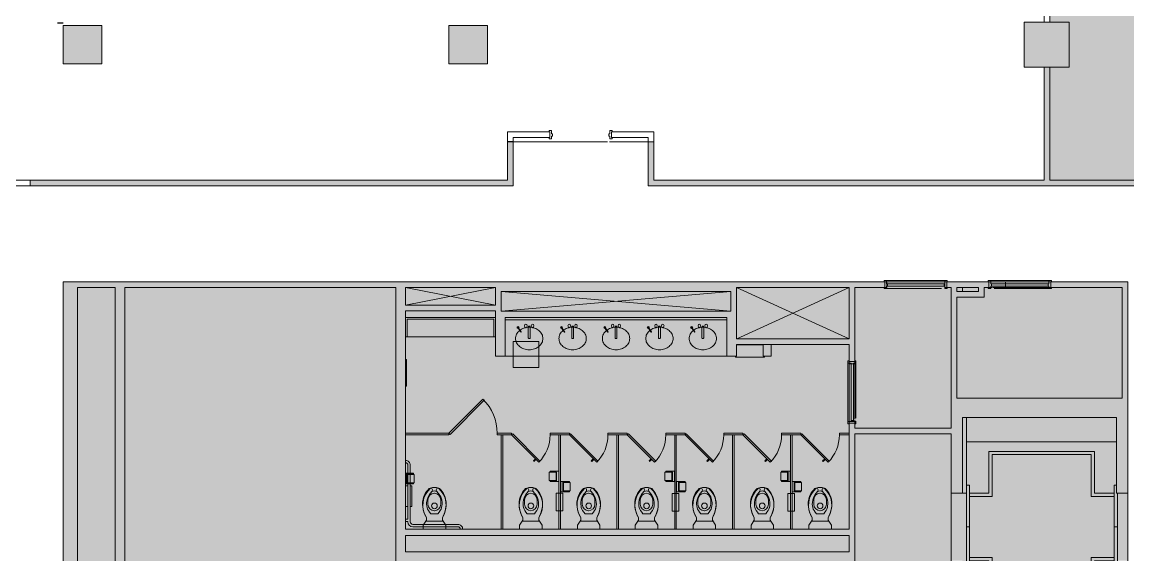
# Model space of a CAD drawing. Header units: inches. Extents: x 0 to 2024, y 708 to 2121.
# Drawn here: x 803 to 1492, y 1068 to 1400 of the extents above; entities that cross this region are included whole.
import ezdxf

# ---------------------------------------------------------------- set-up
doc = ezdxf.new("R2010")
doc.units = ezdxf.units.IN
doc.header["$MEASUREMENT"] = 0
for name, color, linetype, lineweight in [('A-CLNG', 13, 'Continuous', 13), ('A-DETL', 90, 'Continuous', 9), ('A-DETL-GENF', 92, 'Continuous', 9), ('A-DOOR', 31, 'Continuous', 13), ('A-WALL', 113, 'Continuous', 13), ('A-WALL-PATT', 111, 'Continuous', 13), ('CORE', 7, 'Continuous', 9), ('CORRIDOR', 7, 'Continuous', 9), ('I-WALL', 2, 'Continuous', 13), ('Victor Bldg - 6th Floor_LINK_dwg', 8, 'Continuous', 9)]:
    doc.layers.add(name, color=color, linetype=linetype, lineweight=lineweight)

# ---------------------------------------------------------------- blocks, each defined once
blk = doc.blocks.new('Door - Single - Solid Door-7003409-Level 06  RCP')
at = {"layer": 'A-DOOR'}
h = blk.add_hatch(color=250, dxfattribs=at)
h.paths.add_polyline_path([(-15.63, 1.66), (-15.26, 1.66), (-15.26, -1.84), (-15.63, -1.84), (-15.63, -2.59), (-14.13, -2.59), (-14.13, -1.09), (-13.63, -1.09), (-13.63, 0.41), (-14.13, 0.41), (-14.13, 2.41), (-15.63, 2.41), (-15.63, 2.08)], flags=0)
h.paths.add_polyline_path([(21.62, -0.76), (21.62, -1.09), (22.12, -1.09), (22.12, -2.59), (23.62, -2.59), (23.62, -1.84), (23.24, -1.84), (23.24, 1.66), (23.62, 1.66), (23.62, 2.41), (22.12, 2.41), (22.12, 0.41), (21.62, 0.41)], flags=0)
at = {"layer": 'A-DOOR', "color": 8, "lineweight": 20}
for p, q in [((-14.13, 2.41), (-15.63, 2.41)), ((-15.63, 2.41), (-15.63, 1.66)), ((-14.13, 0.41), (-14.13, 2.41)), ((-13.63, 0.41), (-14.13, 0.41)), ((-13.63, -1.09), (-13.63, 0.41)), ((21.62, 0.41), (21.62, -1.09)), ((22.12, 0.41), (21.62, 0.41)), ((22.12, 2.41), (22.12, 0.41)), ((23.62, 2.41), (22.12, 2.41)), ((23.62, 1.66), (23.62, 2.41)), ((-15.63, -1.84), (-15.63, -2.59)), ((-15.63, -2.59), (-14.13, -2.59)), ((-14.13, -1.09), (-13.63, -1.09)), ((-14.13, -2.59), (-14.13, -1.09)), ((21.62, -1.09), (22.12, -1.09)), ((22.12, -1.09), (22.12, -2.59)), ((22.12, -2.59), (23.62, -2.59)), ((23.62, -2.59), (23.62, -1.84))]:
    blk.add_line(p, q, dxfattribs=at)
at = {"layer": 'A-DOOR', "lineweight": 9}
for p, q in [((-14.13, 2.41), (22.12, 2.41)), ((-13.63, 0.41), (21.62, 0.41)), ((-14.13, -2.59), (-14.01, -2.59)), ((-13.63, -1.09), (21.62, -1.09)), ((-12.06, -2.59), (22.12, -2.59))]:
    blk.add_line(p, q, dxfattribs=at)
blk = doc.blocks.new('Door - Single - Solid Door-7003412-Level 06  RCP')
at = {"layer": 'A-DOOR'}
h = blk.add_hatch(color=250, dxfattribs=at)
h.paths.add_polyline_path([(-15.63, 2.59), (-15.63, 1.84), (-15.26, 1.84), (-15.26, -1.66), (-15.63, -1.66), (-15.63, -2.41), (-14.13, -2.41), (-14.13, -0.41), (-13.63, -0.41), (-13.63, 1.09), (-14.13, 1.09), (-14.13, 2.59), (-15.26, 2.59)], flags=0)
h.paths.add_polyline_path([(22.12, 2.59), (22.12, 1.09), (21.62, 1.09), (21.62, -0.41), (22.12, -0.41), (22.12, -2.41), (23.62, -2.41), (23.62, -1.66), (23.24, -1.66), (23.24, 1.84), (23.62, 1.84), (23.62, 2.59), (23.24, 2.59)], flags=0)
at = {"layer": 'A-DOOR', "color": 8, "lineweight": 20}
for p, q in [((-15.63, 1.84), (-15.63, 2.59)), ((-15.63, 2.59), (-14.13, 2.59)), ((-14.13, 2.59), (-14.13, 1.09)), ((-14.13, 1.09), (-13.63, 1.09)), ((-13.63, 1.09), (-13.63, -0.41)), ((21.62, -0.41), (21.62, 1.09)), ((21.62, 1.09), (22.12, 1.09)), ((22.12, 1.09), (22.12, 2.59)), ((22.12, 2.59), (23.62, 2.59)), ((23.62, 2.59), (23.62, 1.84)), ((-15.63, -2.41), (-15.63, -1.66)), ((-14.13, -2.41), (-15.63, -2.41)), ((-13.63, -0.41), (-14.13, -0.41)), ((-14.13, -0.41), (-14.13, -2.41)), ((22.12, -0.41), (21.62, -0.41)), ((22.12, -2.41), (22.12, -0.41)), ((23.62, -2.41), (22.12, -2.41)), ((23.62, -1.66), (23.62, -2.41))]:
    blk.add_line(p, q, dxfattribs=at)
at = {"layer": 'A-DOOR', "lineweight": 9}
for p, q in [((-14.13, 2.59), (-14.01, 2.59)), ((-13.63, 1.09), (21.62, 1.09)), ((-12.06, 2.59), (22.12, 2.59)), ((-14.13, -2.41), (22.12, -2.41)), ((-13.63, -0.41), (21.62, -0.41))]:
    blk.add_line(p, q, dxfattribs=at)
blk = doc.blocks.new('Door - Single - Solid Door-V5-Level 06  RCP')
at = {"layer": 'A-DOOR'}
h = blk.add_hatch(color=250, dxfattribs=at)
h.paths.add_polyline_path([(22.12, -2.59), (23.62, -2.59), (23.62, -1.84), (23.24, -1.84), (23.24, 1.66), (23.62, 1.66), (23.62, 2.41), (22.12, 2.41), (22.12, 0.41), (21.62, 0.41), (21.62, -1.09), (22.12, -1.09), (22.12, -1.84)], flags=0)
h.paths.add_polyline_path([(-15.26, -2.59), (-14.13, -2.59), (-14.13, -1.09), (-13.63, -1.09), (-13.63, 0.41), (-14.13, 0.41), (-14.13, 2.41), (-15.63, 2.41), (-15.63, 1.66), (-15.26, 1.66), (-15.26, -1.84), (-15.63, -1.84), (-15.63, -2.59)], flags=0)
at = {"layer": 'A-DOOR', "color": 8, "lineweight": 20}
for p, q in [((-14.13, 2.41), (-15.63, 2.41)), ((-15.63, 2.41), (-15.63, 1.66)), ((-14.13, 0.41), (-14.13, 2.41)), ((-13.63, 0.41), (-14.13, 0.41)), ((-13.63, -1.09), (-13.63, 0.41)), ((21.62, 0.41), (21.62, -1.09)), ((22.12, 0.41), (21.62, 0.41)), ((22.12, 2.41), (22.12, 0.41)), ((23.62, 2.41), (22.12, 2.41)), ((23.62, 1.66), (23.62, 2.41)), ((-15.63, -1.84), (-15.63, -2.59)), ((-15.63, -2.59), (-14.13, -2.59)), ((-14.13, -1.09), (-13.63, -1.09)), ((-14.13, -2.59), (-14.13, -1.09)), ((21.62, -1.09), (22.12, -1.09)), ((22.12, -1.09), (22.12, -2.59)), ((22.12, -2.59), (23.62, -2.59)), ((23.62, -2.59), (23.62, -1.84))]:
    blk.add_line(p, q, dxfattribs=at)
at = {"layer": 'A-DOOR', "lineweight": 9}
for p, q in [((-14.13, 2.41), (22.12, 2.41)), ((-13.63, 0.41), (21.62, 0.41)), ((-14.13, -2.59), (-14.01, -2.59)), ((-13.63, -1.09), (21.62, -1.09)), ((-12.06, -2.59), (22.12, -2.59))]:
    blk.add_line(p, q, dxfattribs=at)
blk = doc.blocks.new('Victor Bldg - 6th Floor_LINK_dwg_AH13F-6987496-Level 06  RCP')
at = {"layer": 'CORE'}
for p, q in [((1118.42, 1209.86), (1118.42, 1203.17)), ((1119.29, 1210.31), (1118.72, 1210.31)), ((1119.59, 1203.17), (1119.59, 1209.86)), ((1118.72, 1202.72), (1119.29, 1202.72))]:
    blk.add_line(p, q, dxfattribs=at)
for centre in [(1116.88, 1210.53), (1121.08, 1210.53)]:
    blk.add_ellipse(centre, major_axis=(0, 1.17), ratio=0.666667, dxfattribs=at)
for centre, start_param, end_param in [((1118.72, 1209.86), 0, 1.570796), ((1119.29, 1209.86), 4.712389, 6.283185), ((1118.72, 1203.17), 1.570796, 3.141593), ((1119.29, 1203.17), 3.141593, 4.712389)]:
    blk.add_ellipse(centre, major_axis=(0, 0.45), ratio=0.666667, start_param=start_param, end_param=end_param, dxfattribs=at)
blk = doc.blocks.new('Victor Bldg - 6th Floor_LINK_dwg_AH13F-6987497-Level 06  RCP')
at = {"layer": 'CORE'}
for p, q in [((1145.42, 1209.86), (1145.42, 1203.17)), ((1146.29, 1210.31), (1145.72, 1210.31)), ((1146.59, 1203.17), (1146.59, 1209.86)), ((1145.72, 1202.72), (1146.29, 1202.72))]:
    blk.add_line(p, q, dxfattribs=at)
for centre in [(1143.88, 1210.53), (1148.08, 1210.53)]:
    blk.add_ellipse(centre, major_axis=(0, 1.17), ratio=0.666667, dxfattribs=at)
for centre, start_param, end_param in [((1145.72, 1209.86), 0, 1.570796), ((1146.29, 1209.86), 4.712389, 6.283185), ((1145.72, 1203.17), 1.570796, 3.141593), ((1146.29, 1203.17), 3.141593, 4.712389)]:
    blk.add_ellipse(centre, major_axis=(0, 0.45), ratio=0.666667, start_param=start_param, end_param=end_param, dxfattribs=at)
blk = doc.blocks.new('Victor Bldg - 6th Floor_LINK_dwg_AH13F-6987498-Level 06  RCP')
at = {"layer": 'CORE'}
for p, q in [((1172.42, 1209.86), (1172.42, 1203.17)), ((1173.29, 1210.31), (1172.72, 1210.31)), ((1173.59, 1203.17), (1173.59, 1209.86)), ((1172.72, 1202.72), (1173.29, 1202.72))]:
    blk.add_line(p, q, dxfattribs=at)
for centre in [(1170.88, 1210.53), (1175.08, 1210.53)]:
    blk.add_ellipse(centre, major_axis=(0, 1.17), ratio=0.666667, dxfattribs=at)
for centre, start_param, end_param in [((1172.72, 1209.86), 0, 1.570796), ((1173.29, 1209.86), 4.712389, 6.283185), ((1172.72, 1203.17), 1.570796, 3.141593), ((1173.29, 1203.17), 3.141593, 4.712389)]:
    blk.add_ellipse(centre, major_axis=(0, 0.45), ratio=0.666667, start_param=start_param, end_param=end_param, dxfattribs=at)
blk = doc.blocks.new('Victor Bldg - 6th Floor_LINK_dwg_AH13F-6987499-Level 06  RCP')
at = {"layer": 'CORE'}
for p, q in [((1226.42, 1209.86), (1226.42, 1203.17)), ((1227.29, 1210.31), (1226.72, 1210.31)), ((1227.59, 1203.17), (1227.59, 1209.86)), ((1226.72, 1202.72), (1227.29, 1202.72))]:
    blk.add_line(p, q, dxfattribs=at)
for centre in [(1224.88, 1210.53), (1229.08, 1210.53)]:
    blk.add_ellipse(centre, major_axis=(0, 1.17), ratio=0.666667, dxfattribs=at)
for centre, start_param, end_param in [((1226.72, 1209.86), 0, 1.570796), ((1227.29, 1209.86), 4.712389, 6.283185), ((1226.72, 1203.17), 1.570796, 3.141593), ((1227.29, 1203.17), 3.141593, 4.712389)]:
    blk.add_ellipse(centre, major_axis=(0, 0.45), ratio=0.666667, start_param=start_param, end_param=end_param, dxfattribs=at)
blk = doc.blocks.new('Victor Bldg - 6th Floor_LINK_dwg_AH13F-6987500-Level 06  RCP')
at = {"layer": 'CORE'}
for p, q in [((1199.42, 1209.86), (1199.42, 1203.17)), ((1200.29, 1210.31), (1199.72, 1210.31)), ((1200.59, 1203.17), (1200.59, 1209.86)), ((1199.72, 1202.72), (1200.29, 1202.72))]:
    blk.add_line(p, q, dxfattribs=at)
for centre in [(1197.88, 1210.53), (1202.08, 1210.53)]:
    blk.add_ellipse(centre, major_axis=(0, 1.17), ratio=0.666667, dxfattribs=at)
for centre, start_param, end_param in [((1199.72, 1209.86), 0, 1.570796), ((1200.29, 1209.86), 4.712389, 6.283185), ((1199.72, 1203.17), 1.570796, 3.141593), ((1200.29, 1203.17), 3.141593, 4.712389)]:
    blk.add_ellipse(centre, major_axis=(0, 0.45), ratio=0.666667, start_param=start_param, end_param=end_param, dxfattribs=at)
blk = doc.blocks.new('Victor Bldg - 6th Floor_LINK_dwg_TOILETWP-6987501-Level 06  RCP')
at = {"layer": 'CORE', "flags": 128}
for points in [[(7.25, 5), (5.62, 5), (2.5, 7), (0, 7)], [(8.12, -5.46), (10.63, -6.42), (12.51, -6.92), (13.83, -7.19), (15.03, -7.26), (16.87, -7.26), (18.65, -6.98), (20.47, -6.44), (22.28, -5.58), (23.44, -4.8), (24.31, -4.1), (25.28, -3.19), (25.51, -2.28), (25.47, -2.01), (25.3, -1.48), (24.97, -1.3), (24.53, -1.17), (23.54, -1.33), (22.24, -2.55), (21.51, -3.05), (20.03, -3.89), (18.15, -4.51), (16.56, -4.74), (15.6, -4.76), (14.51, -4.67), (13.47, -4.49), (12.4, -4.14), (11.6, -3.67), (10.47, -2.94), (9.53, -2.21), (9.53, 2.3), (10.47, 3.03), (11.6, 3.77), (12.4, 4.23), (13.47, 4.59), (14.51, 4.77), (15.6, 4.85), (16.56, 4.84), (18.15, 4.6), (20.03, 3.98), (21.51, 3.14), (22.24, 2.64), (23.54, 1.43), (24.53, 1.27), (24.97, 1.39), (25.3, 1.57), (25.47, 2.11), (25.51, 2.37), (25.28, 3.28), (24.31, 4.19), (23.44, 4.89), (22.28, 5.68), (20.47, 6.53), (18.65, 7.07), (16.87, 7.35), (15.03, 7.35), (13.83, 7.28), (12.51, 7.01), (10.63, 6.51), (8.12, 5.55)], [(5.43, 5.11), (4.97, 5.11), (4.97, -5.04), (5.43, -5.04)], [(22.31, -0.02), (21.99, 1.55), (21.18, 2.81), (19.9, 3.63), (18.1, 4), (15.65, 4), (13.85, 3.63), (12.61, 2.77), (11.74, 1.51), (11.44, 0)], [(22.31, 0.11), (21.99, -1.46), (21.18, -2.72), (19.9, -3.54), (18.1, -3.9), (15.65, -3.9), (13.85, -3.54), (12.61, -2.68), (11.74, -1.41), (11.44, 0.09)], [(0, -7), (2.5, -7), (5.62, -5), (7.25, -5)]]:
    blk.add_lwpolyline(points, dxfattribs=at)
at = {"layer": 'CORE'}
blk.add_circle((14.5, 0), 1.77, dxfattribs=at)
for centre, radius, start, end in [((14.87, -6.83), 14.07, 40.85314, 122.77544), ((18.78, 0), 4.96, 344.43529, 16.85774), ((20.02, 0), 5.98, 335.38153, 23.36692), ((14.91, 6.75), 14.03, 236.92156, 318.77336)]:
    blk.add_arc(centre, radius, start, end, dxfattribs=at)
blk = doc.blocks.new('Victor Bldg - 6th Floor_LINK_dwg-6972721-Level 06  RCP')
at = {"layer": 'CORE'}
for p, q in [((1098, 1223.5), (1042, 1234.5)), ((1098, 1234.5), (1042, 1223.5)), ((1101.63, 1232), (1244.38, 1219.75)), ((1101.63, 1219.75), (1101.63, 1232)), ((1244.38, 1232), (1101.63, 1219.75)), ((1244.38, 1219.75), (1244.38, 1232)), ((1318, 1202.5), (1248, 1234.5)), ((1318, 1234.5), (1248.12, 1202.5)), ((1388.5, 1232), (1388.5, 1234.5)), ((1443.5, 1238), (1405, 1238)), ((1407, 1234.5), (1405, 1234.5)), ((1415.37, 1238), (1415.37, 1234.5)), ((1098, 1215.75), (1042, 1215.75)), ((1104, 1214.25), (1242, 1214.25)), ((1098, 1203.75), (1042, 1203.75)), ((1242, 1191.75), (1104, 1191.75)), ((1318, 1151), (1318, 1150)), ((1321.5, 1150), (1321.5, 1151)), ((1391, 1106.5), (1391, 1153.5)), ((1101.5, 1142.75), (1101.5, 1084.12)), ((1102.5, 1142.75), (1102.5, 1084.12)), ((1137.5, 1142.75), (1137.5, 1084.12)), ((1138.5, 1142.75), (1138.5, 1084.12)), ((1173.5, 1142.75), (1173.5, 1084.12)), ((1174.5, 1142.75), (1174.5, 1084.12)), ((1209.5, 1142.75), (1209.5, 1084.12)), ((1210.5, 1142.75), (1210.5, 1084.12)), ((1245.5, 1142.75), (1245.5, 1084.12)), ((1246.5, 1142.75), (1246.5, 1084.12)), ((1281.5, 1142.75), (1281.5, 1084.12)), ((1282.5, 1142.75), (1282.5, 1084.12)), ((1391, 1138.5), (1484.5, 1138.5)), ((1044.99, 1088.61), (1044.99, 1123.91)), ((1044.96, 1118.87), (1046.46, 1118.87)), ((1044.96, 1118.37), (1046.46, 1118.37)), ((1046.46, 1118.2), (1044.96, 1118.2)), ((1043.48, 1111), (1042, 1111)), ((1044.96, 1112.97), (1046.46, 1112.97)), ((1044.96, 1112.87), (1046.46, 1112.87)), ((1044.96, 1112.37), (1046.46, 1112.37)), ((1381.5, 1106.5), (1381.5, 1064.5)), ((1388.5, 1106.5), (1391, 1106.5)), ((1491.5, 1106.5), (1491.5, 1064.5)), ((1043.48, 1098.25), (1042, 1098.25)), ((1074.63, 1087.12), (1046.48, 1087.12)), ((1046.48, 1085.63), (1074.63, 1085.63))]:
    blk.add_line(p, q, dxfattribs=at)
at = {"layer": 'CORE', "flags": 128}
for points in [[(1340.25, 1234.5), (1341.5, 1234.5), (1341.5, 1238), (1340.25, 1238)], [(1378.75, 1238), (1377.5, 1238), (1377.5, 1234.5), (1378.75, 1234.5)], [(1443.5, 1234.5), (1415.37, 1234.5), (1407.44, 1234.5)], [(1097, 1203.75), (1097, 1214.75), (1043, 1214.75), (1043, 1203.75)], [(1269.63, 1199), (1269.63, 1191.75), (1264.62, 1191.75), (1264.62, 1198.69), (1248, 1198.69)], [(1264.62, 1199), (1264.62, 1191.75), (1264.62, 1198.69), (1248, 1198.69)], [(1042, 1189.69), (1042.56, 1189.69), (1042.56, 1173.07), (1042, 1173.07)], [(1321.5, 1187), (1318, 1187), (1318, 1188.5)], [(1321.5, 1152), (1321.5, 1151), (1318, 1151), (1318, 1187)], [(1321.5, 1188.5), (1321.5, 1187), (1321.5, 1152.44)], [(1042, 1142.75), (1069, 1142.75), (1069, 1143.75), (1069.71, 1143.04), (1090.92, 1164.26), (1090.21, 1164.96), (1069, 1143.75), (1042, 1143.75)], [(1108, 1142.75), (1124.97, 1125.78), (1125.68, 1126.49), (1108.71, 1143.46), (1108, 1142.75), (1108.71, 1142.04)], [(1318, 1142.75), (1312, 1142.75), (1312, 1143.75), (1318, 1143.75)], [(1043.5, 1123.91), (1043.5, 1090.39), (1042, 1090.39)], [(1123.2, 1127.55), (1121.92, 1126.26), (1121.57, 1126.62), (1122.85, 1127.9)], [(1159.2, 1127.55), (1157.92, 1126.26), (1157.57, 1126.62), (1158.85, 1127.9)], [(1195.2, 1127.55), (1193.92, 1126.26), (1193.57, 1126.62), (1194.85, 1127.9)], [(1231.2, 1127.55), (1229.92, 1126.26), (1229.57, 1126.62), (1230.85, 1127.9)], [(1267.2, 1127.55), (1265.92, 1126.26), (1265.57, 1126.62), (1266.85, 1127.9)], [(1303.2, 1127.55), (1301.92, 1126.26), (1301.57, 1126.62), (1302.85, 1127.9)], [(1044.94, 1112.37), (1042.21, 1112.37), (1042.21, 1118.87), (1044.94, 1118.87)], [(1044.94, 1112.87), (1042.71, 1112.87), (1042.71, 1118.37), (1044.94, 1118.37)], [(1044.94, 1118.2), (1043.08, 1118.2), (1043.08, 1112.97), (1044.94, 1112.97)], [(1046.46, 1118.37), (1046.96, 1118.37), (1046.96, 1118.87), (1046.46, 1118.87)], [(1046.46, 1112.97), (1047.47, 1112.97), (1047.47, 1118.2), (1046.46, 1118.2)], [(1044.97, 1098.25), (1046, 1098.25), (1046, 1111), (1044.97, 1111)], [(1046.46, 1112.87), (1046.96, 1112.87), (1046.96, 1112.37), (1046.46, 1112.37)], [(1484.5, 1111.46), (1483, 1111.46), (1483, 1085.5), (1485, 1085.5), (1485, 1106.5)], [(1042, 1088.9), (1043.5, 1088.9), (1043.5, 1088.61)], [(1484.5, 1059.54), (1483, 1059.54), (1483, 1085.5), (1485, 1085.5), (1485, 1064.5)]]:
    blk.add_lwpolyline(points, dxfattribs=at)
for points in [[(1113.76, 1206.79), (1111.92, 1209.47)], [(1114.03, 1206.95), (1112.18, 1209.63)], [(1140.76, 1206.79), (1138.92, 1209.47)], [(1141.03, 1206.95), (1139.18, 1209.63)], [(1167.76, 1206.79), (1165.92, 1209.47)], [(1168.03, 1206.95), (1166.18, 1209.63)], [(1194.76, 1206.79), (1192.92, 1209.47)], [(1195.03, 1206.95), (1193.18, 1209.63)], [(1221.76, 1206.79), (1219.92, 1209.47)], [(1222.03, 1206.95), (1220.18, 1209.63)], [(1109, 1184.75), (1125, 1184.75), (1125, 1200.75), (1109, 1200.75)], [(1265.31, 1191.75), (1265.31, 1191.19), (1247.31, 1191.19), (1247.31, 1191.75), (1247.31, 1191.19), (1265.31, 1191.19)], [(1108, 1143.75), (1099, 1143.75), (1099, 1142.75), (1108, 1142.75)], [(1132, 1143.75), (1144, 1143.75), (1144, 1142.75), (1132, 1142.75)], [(1160.97, 1125.78), (1161.68, 1126.49), (1144.71, 1143.46), (1144, 1142.75)], [(1197.68, 1126.49), (1196.97, 1125.78), (1180, 1142.75), (1180, 1143.75), (1168, 1143.75), (1168, 1142.75), (1180, 1142.75), (1180.71, 1143.46)], [(1204, 1143.75), (1216, 1143.75), (1216, 1142.75), (1216.71, 1143.46), (1233.68, 1126.49), (1232.97, 1125.78), (1216, 1142.75), (1204, 1142.75)], [(1240, 1143.75), (1240, 1142.75), (1252, 1142.75), (1268.97, 1125.78), (1269.68, 1126.49), (1252.71, 1143.46), (1252, 1142.75), (1252, 1143.75)], [(1305.68, 1126.49), (1304.97, 1125.78), (1288, 1142.75), (1276, 1142.75), (1276, 1143.75), (1288, 1143.75), (1288, 1142.75), (1288.71, 1143.46)], [(1393, 1064.5), (1393, 1106.5), (1405, 1106.5), (1405, 1132.51), (1470.72, 1132.51), (1470.72, 1106.5), (1483, 1106.5), (1483, 1064.5), (1470.72, 1064.5), (1470.72, 1040.51), (1405, 1040.51), (1405, 1064.5)], [(1393, 1066.5), (1393, 1104.5), (1407, 1104.5), (1407, 1130.51), (1468.72, 1130.51), (1468.72, 1104.5), (1483, 1104.5), (1483, 1066.5), (1468.72, 1066.5), (1468.72, 1042.51), (1407, 1042.51), (1407, 1066.5)], [(1131.46, 1119.5), (1135.67, 1119.5), (1135.67, 1114.4), (1131.46, 1114.4)], [(1131.98, 1113.75), (1137.35, 1113.75), (1137.35, 1120.12), (1131.98, 1120.12), (1131.98, 1119.62), (1136.04, 1119.62), (1136.04, 1114.25), (1131.98, 1114.25)], [(1203.46, 1119.5), (1207.67, 1119.5), (1207.67, 1114.4), (1203.46, 1114.4)], [(1203.98, 1113.75), (1209.35, 1113.75), (1209.35, 1120.12), (1203.98, 1120.12), (1203.98, 1119.62), (1208.04, 1119.62), (1208.04, 1114.25), (1203.98, 1114.25)], [(1275.46, 1119.5), (1279.67, 1119.5), (1279.67, 1114.4), (1275.46, 1114.4)], [(1275.98, 1113.75), (1281.35, 1113.75), (1281.35, 1120.12), (1275.98, 1120.12), (1275.98, 1119.62), (1280.04, 1119.62), (1280.04, 1114.25), (1275.98, 1114.25)], [(1143.99, 1113.75), (1138.61, 1113.75), (1138.61, 1107.37), (1143.99, 1107.37), (1143.99, 1107.87), (1139.93, 1107.87), (1139.93, 1113.25), (1143.99, 1113.25)], [(1144.5, 1108), (1140.3, 1108), (1140.3, 1113.1), (1144.5, 1113.1)], [(1215.99, 1113.75), (1210.61, 1113.75), (1210.61, 1107.37), (1215.99, 1107.37), (1215.99, 1107.87), (1211.93, 1107.87), (1211.93, 1113.25), (1215.99, 1113.25)], [(1216.5, 1108), (1212.3, 1108), (1212.3, 1113.1), (1216.5, 1113.1)], [(1287.99, 1113.75), (1282.61, 1113.75), (1282.61, 1107.37), (1287.99, 1107.37), (1287.99, 1107.87), (1283.93, 1107.87), (1283.93, 1113.25), (1287.99, 1113.25)], [(1288.5, 1108), (1284.3, 1108), (1284.3, 1113.1), (1288.5, 1113.1)], [(1391, 1111.46), (1393, 1111.46), (1393, 1085.5), (1391, 1085.5)], [(1135.78, 1095.5), (1135.78, 1106.5), (1139.91, 1106.5), (1139.91, 1095.5)], [(1207.94, 1095.22), (1207.94, 1106.22), (1212.06, 1106.22), (1212.06, 1095.22)], [(1279.94, 1095.22), (1279.94, 1106.22), (1284.06, 1106.22), (1284.06, 1095.22)], [(1391, 1059.54), (1393, 1059.54), (1393, 1085.5), (1391, 1085.5)]]:
    blk.add_lwpolyline(points, close=True, dxfattribs=at)
at = {"layer": 'CORE'}
for centre in [(1112.05, 1209.55), (1112.05, 1209.55), (1139.05, 1209.55), (1139.05, 1209.55), (1166.05, 1209.55), (1166.05, 1209.55), (1193.05, 1209.55), (1193.05, 1209.55), (1220.05, 1209.55), (1220.05, 1209.55)]:
    blk.add_circle(centre, 0.667, dxfattribs=at)
for centre, radius, start, end in [((1116.3, 1202.72), 5.8, 153.29881, 180), ((1117.61, 1202.07), 7.26, 129.47246, 153.29881), ((1112.05, 1209.55), 0.167, 11.68289, 236.84227), ((1112.05, 1209.55), 0.167, 11.68289, 236.84227), ((1118.45, 1201.04), 8.59, 108.83538, 129.47246), ((1113.9, 1206.86), 0.167, 192.19142, 57.3508), ((1113.9, 1206.86), 0.167, 192.19142, 57.3508), ((1119, 1199.43), 10.29, 90, 108.83538), ((1119, 1199.43), 10.29, 71.16462, 90), ((1119.55, 1201.04), 8.59, 50.52754, 71.16462), ((1120.39, 1202.07), 7.26, 26.70119, 50.52754), ((1121.7, 1202.72), 5.8, 0, 26.70119), ((1143.3, 1202.72), 5.8, 153.29881, 180), ((1144.61, 1202.07), 7.26, 129.47246, 153.29881), ((1139.05, 1209.55), 0.167, 11.68289, 236.84227), ((1139.05, 1209.55), 0.167, 11.68289, 236.84227), ((1145.45, 1201.04), 8.59, 108.83538, 129.47246), ((1140.9, 1206.86), 0.167, 192.19142, 57.3508), ((1140.9, 1206.86), 0.167, 192.19142, 57.3508), ((1146, 1199.43), 10.29, 90, 108.83538), ((1146, 1199.43), 10.29, 71.16462, 90), ((1146.55, 1201.04), 8.59, 50.52754, 71.16462), ((1147.39, 1202.07), 7.26, 26.70119, 50.52754), ((1148.7, 1202.72), 5.8, 0, 26.70119), ((1170.3, 1202.72), 5.8, 153.29881, 180), ((1171.61, 1202.07), 7.26, 129.47246, 153.29881), ((1166.05, 1209.55), 0.167, 11.68289, 236.84227), ((1166.05, 1209.55), 0.167, 11.68289, 236.84227), ((1172.45, 1201.04), 8.59, 108.83538, 129.47246), ((1167.9, 1206.86), 0.167, 192.19142, 57.3508), ((1167.9, 1206.86), 0.167, 192.19142, 57.3508), ((1173, 1199.43), 10.29, 90, 108.83538), ((1173, 1199.43), 10.29, 71.16462, 90), ((1173.55, 1201.04), 8.59, 50.52754, 71.16462), ((1174.39, 1202.07), 7.26, 26.70119, 50.52754), ((1175.7, 1202.72), 5.8, 0, 26.70119), ((1197.3, 1202.72), 5.8, 153.29881, 180), ((1198.61, 1202.07), 7.26, 129.47246, 153.29881), ((1193.05, 1209.55), 0.167, 11.68289, 236.84227), ((1193.05, 1209.55), 0.167, 11.68289, 236.84227), ((1199.45, 1201.04), 8.59, 108.83538, 129.47246), ((1194.9, 1206.86), 0.167, 192.19142, 57.3508), ((1194.9, 1206.86), 0.167, 192.19142, 57.3508), ((1200, 1199.43), 10.29, 90, 108.83538), ((1200, 1199.43), 10.29, 71.16462, 90), ((1200.55, 1201.04), 8.59, 50.52754, 71.16462), ((1201.39, 1202.07), 7.26, 26.70119, 50.52754), ((1202.7, 1202.72), 5.8, 0, 26.70119), ((1224.3, 1202.72), 5.8, 153.29881, 180), ((1225.61, 1202.07), 7.26, 129.47246, 153.29881), ((1220.05, 1209.55), 0.167, 11.68289, 236.84227), ((1220.05, 1209.55), 0.167, 11.68289, 236.84227), ((1226.45, 1201.04), 8.59, 108.83538, 129.47246), ((1221.9, 1206.86), 0.167, 192.19142, 57.3508), ((1221.9, 1206.86), 0.167, 192.19142, 57.3508), ((1227, 1199.43), 10.29, 90, 108.83538), ((1227, 1199.43), 10.29, 71.16462, 90), ((1227.55, 1201.04), 8.59, 50.52754, 71.16462), ((1228.39, 1202.07), 7.26, 26.70119, 50.52754), ((1229.7, 1202.72), 5.8, 0, 26.70119), ((1116.3, 1202.72), 5.8, 180, 206.70119), ((1117.61, 1203.38), 7.26, 206.70119, 230.52754), ((1118.45, 1204.4), 8.59, 230.52754, 251.16462), ((1119.55, 1204.4), 8.59, 288.83538, 309.47246), ((1120.39, 1203.38), 7.26, 309.47246, 333.29881), ((1121.7, 1202.72), 5.8, 333.29881, 0), ((1143.3, 1202.72), 5.8, 180, 206.70119), ((1144.61, 1203.38), 7.26, 206.70119, 230.52754), ((1145.45, 1204.4), 8.59, 230.52754, 251.16462), ((1146.55, 1204.4), 8.59, 288.83538, 309.47246), ((1147.39, 1203.38), 7.26, 309.47246, 333.29881), ((1148.7, 1202.72), 5.8, 333.29881, 0), ((1170.3, 1202.72), 5.8, 180, 206.70119), ((1171.61, 1203.38), 7.26, 206.70119, 230.52754), ((1172.45, 1204.4), 8.59, 230.52754, 251.16462), ((1173.55, 1204.4), 8.59, 288.83538, 309.47246), ((1174.39, 1203.38), 7.26, 309.47246, 333.29881), ((1175.7, 1202.72), 5.8, 333.29881, 0), ((1197.3, 1202.72), 5.8, 180, 206.70119), ((1198.61, 1203.38), 7.26, 206.70119, 230.52754), ((1199.45, 1204.4), 8.59, 230.52754, 251.16462), ((1200.55, 1204.4), 8.59, 288.83538, 309.47246), ((1201.39, 1203.38), 7.26, 309.47246, 333.29881), ((1202.7, 1202.72), 5.8, 333.29881, 0), ((1224.3, 1202.72), 5.8, 180, 206.70119), ((1225.61, 1203.38), 7.26, 206.70119, 230.52754), ((1226.45, 1204.4), 8.59, 230.52754, 251.16462), ((1227.55, 1204.4), 8.59, 288.83538, 309.47246), ((1228.39, 1203.38), 7.26, 309.47246, 333.29881), ((1229.7, 1202.72), 5.8, 333.29881, 0), ((1119, 1206.02), 10.29, 251.16462, 270), ((1119, 1206.02), 10.29, 270, 288.83538), ((1146, 1206.02), 10.29, 251.16462, 270), ((1146, 1206.02), 10.29, 270, 288.83538), ((1173, 1206.02), 10.29, 251.16462, 270), ((1173, 1206.02), 10.29, 270, 288.83538), ((1200, 1206.02), 10.29, 251.16462, 270), ((1200, 1206.02), 10.29, 270, 288.83538), ((1227, 1206.02), 10.29, 251.16462, 270), ((1227, 1206.02), 10.29, 270, 288.83538), ((1069, 1143.75), 30, 0, 45), ((1108, 1142.75), 24, 315, 360), ((1144, 1142.75), 24, 315, 360), ((1180, 1142.75), 24, 315, 360), ((1216, 1142.75), 24, 315, 360), ((1252, 1142.75), 24, 315, 360), ((1288, 1142.75), 24, 315, 360), ((1042.01, 1123.91), 2.98, 0, 90.14754), ((1042.01, 1123.91), 1.49, 0, 90.29509), ((1046.48, 1088.61), 2.98, 180, 270), ((1046.48, 1088.61), 1.49, 180, 270), ((1074.63, 1084.13), 2.98, 359.85246, 90), ((1074.63, 1084.13), 1.49, 359.70491, 90)]:
    blk.add_arc(centre, radius, start, end, dxfattribs=at)
at = {"layer": 'CORRIDOR', "color": 10, "lineweight": 30}
blk.add_line((829, 1398.84), (825.5, 1398.84), dxfattribs=at)
for name in ['Victor Bldg - 6th Floor_LINK_dwg_AH13F-6987496-Level 06  RCP', 'Victor Bldg - 6th Floor_LINK_dwg_AH13F-6987497-Level 06  RCP', 'Victor Bldg - 6th Floor_LINK_dwg_AH13F-6987498-Level 06  RCP', 'Victor Bldg - 6th Floor_LINK_dwg_AH13F-6987500-Level 06  RCP', 'Victor Bldg - 6th Floor_LINK_dwg_AH13F-6987499-Level 06  RCP']:
    blk.add_blockref(name, (0, 0))
at = {"rotation": 90}
for p in [(1060, 1084.12), (1120, 1084.12), (1156, 1084.12), (1192, 1084.12), (1228, 1084.12), (1264, 1084.12), (1300, 1084.12)]:
    blk.add_blockref('Victor Bldg - 6th Floor_LINK_dwg_TOILETWP-6987501-Level 06  RCP', p, dxfattribs=at)
blk = doc.blocks.new('Door - Single - Solid Door-7072474-Level 06  RCP')
at = {"layer": 'A-DOOR', "lineweight": 9}
for p, q in [((-15.63, 1.84), (-15.63, 2.59)), ((-15.63, 2.59), (-14.13, 2.59)), ((-14.13, 2.59), (-14.13, 1.09)), ((-14.13, 1.09), (-13.63, 1.09)), ((-13.63, 1.09), (-13.63, -0.41)), ((21.62, -0.41), (21.62, 1.09)), ((21.62, 1.09), (22.12, 1.09)), ((22.12, 1.09), (22.12, 2.59)), ((22.12, 2.59), (23.62, 2.59)), ((23.62, 2.59), (23.62, 1.84)), ((-15.63, -2.41), (-15.63, -1.66)), ((-14.13, -2.41), (-15.63, -2.41)), ((-13.63, -0.41), (-14.13, -0.41)), ((-14.13, -0.41), (-14.13, -2.41)), ((22.12, -0.41), (21.62, -0.41)), ((22.12, -2.41), (22.12, -0.41)), ((23.62, -2.41), (22.12, -2.41)), ((23.62, -1.66), (23.62, -2.41))]:
    blk.add_line(p, q, dxfattribs=at)

msp = doc.modelspace()

# ---------------------------------------------------------------- hatches: boundary and pattern name
at = {"layer": 'A-DETL-GENF'}
h = msp.add_hatch(color=7, dxfattribs=at)
h.paths.add_polyline_path([(22.25, 707.52), (34.12, 707.52), (34.12, 728.5), (12, 728.5), (12, 716.5), (3.5, 716.5), (3.5, 707.52), (14.84, 707.52)], flags=0)
h.paths.add_polyline_path([(12, 814.5), (34.12, 814.5), (34.12, 896.5), (12, 896.5), (12, 884.5), (3.5, 884.5), (3.5, 826.5), (12, 826.5)], flags=0)
h.paths.add_polyline_path([(12, 982.5), (34.12, 982.5), (34.12, 1064.5), (12, 1064.5), (12, 1052.5), (3.5, 1052.5), (3.5, 994.5), (12, 994.5)], flags=0)
h.paths.add_polyline_path([(493, 1013.5), (517, 1013.5), (517, 1037.5), (493, 1037.5), (493, 1013.75)], flags=0)
h.paths.add_polyline_path([(30, 1150.5), (34.12, 1150.5), (34.12, 1206), (24.38, 1206), (24.38, 1249.75), (5.5, 1249.75), (5.5, 1242), (0, 1242), (0, 1162.5), (12, 1162.5), (12, 1150.5), (24.38, 1150.5)], flags=0)
h.paths.add_polyline_path([(5.5, 1301.25), (24.38, 1301.25), (24.38, 1355.38), (34.12, 1355.38), (34.12, 1400.5), (12, 1400.5), (12, 1387), (0, 1387), (0, 1309), (5.5, 1309)], flags=0)
h.paths.add_polyline_path([(1439.5, 1371.5), (1455, 1371.5), (1455, 1399.5), (1427, 1399.5), (1427, 1371.5), (1429, 1371.5)], flags=0)
h.paths.add_polyline_path([(1787, 1371.5), (1815, 1371.5), (1815, 1399.5), (1787, 1399.5), (1787, 1398.43)], flags=0)
h.paths.add_polyline_path([(853, 1373.5), (853, 1397.5), (829, 1397.5), (829, 1373.5)], flags=0)
h.paths.add_polyline_path([(493, 1373.5), (517, 1373.5), (517, 1397.5), (493, 1397.5), (493, 1373.75)], flags=0)
h.paths.add_polyline_path([(1093, 1373.5), (1093, 1397.5), (1069, 1397.5), (1069, 1373.5)], flags=0)
h.paths.add_polyline_path([(12, 1486.5), (34.12, 1486.5), (34.12, 1568.5), (12, 1568.5), (12, 1555), (3.5, 1555), (3.5, 1500), (12, 1500)], flags=0)
h.paths.add_polyline_path([(12, 1654.5), (34.12, 1654.5), (34.12, 1736.5), (12, 1736.5), (12, 1723), (3.5, 1723), (3.5, 1668), (12, 1668)], flags=0)
h.paths.add_polyline_path([(1787, 1731.5), (1815, 1731.5), (1815, 1759.5), (1787, 1759.5), (1787, 1733.5)], flags=0)
h.paths.add_polyline_path([(493, 1733.5), (517, 1733.5), (517, 1757.5), (493, 1757.5), (493, 1733.75)], flags=0)
h.paths.add_polyline_path([(1429, 1733.5), (1453, 1733.5), (1453, 1757.5), (1429, 1757.5)], flags=0)
h.paths.add_polyline_path([(1080.57, 1733.5), (1093, 1733.5), (1093, 1757.5), (1069, 1757.5), (1069, 1733.5)], flags=0)
h.paths.add_polyline_path([(853, 1733.5), (853, 1757.5), (829, 1757.5), (829, 1733.5)], flags=0)
h.paths.add_polyline_path([(24.38, 1822.5), (34.12, 1822.5), (34.12, 1872.5), (24.38, 1872.5), (24.38, 1923.25), (5.5, 1923.25), (5.5, 1915.5), (0, 1915.5), (0, 1836), (12, 1836), (12, 1822.5)], flags=0)
h.paths.add_polyline_path([(24.38, 1974.75), (24.38, 2031.38), (37.25, 2031.38), (37.25, 2049.5), (29.5, 2049.5), (29.5, 2055), (0, 2055), (0, 1982.5), (5.5, 1982.5), (5.5, 1974.75), (20.25, 1974.75)], flags=0)
h.paths.add_polyline_path([(679, 2021.5), (703, 2021.5), (703, 2035.5), (723, 2035.5), (723, 2051.5), (659, 2051.5), (659, 2035.5), (679, 2035.5)], flags=0)
h.paths.add_polyline_path([(1776.5, 2021.5), (1783, 2021.5), (1783, 2035.5), (1803, 2035.5), (1803, 2051.5), (1739, 2051.5), (1739, 2035.5), (1759, 2035.5), (1759, 2021.5)], flags=0)
h.paths.add_polyline_path([(1423, 2021.5), (1423, 2035.5), (1443, 2035.5), (1443, 2051.5), (1379, 2051.5), (1379, 2035.5), (1399, 2035.5), (1399, 2021.5), (1416.5, 2021.5)], flags=0)
h.paths.add_polyline_path([(1039, 2021.5), (1063, 2021.5), (1063, 2035.5), (1083, 2035.5), (1083, 2051.5), (1019, 2051.5), (1019, 2035.5), (1039, 2035.5)], flags=0)
h.paths.add_polyline_path([(493, 2021.5), (517, 2021.5), (517, 2035.5), (543, 2035.5), (543, 2051.5), (480, 2051.5), (480, 2052.5), (447.75, 2052.5), (447.75, 2031.38), (493, 2031.38)], flags=0)
h.paths.add_polyline_path([(88.75, 2031.38), (135.25, 2031.38), (135.25, 2052.5), (126.25, 2052.5), (126.25, 2055), (96.5, 2055), (96.5, 2049.5), (88.75, 2049.5), (88.75, 2035.5)], flags=0)
h.paths.add_polyline_path([(226.75, 2031.38), (226.75, 2052.5), (177.75, 2052.5), (177.75, 2031.38), (216.77, 2031.38)], flags=0)
h.paths.add_polyline_path([(407.75, 2031.38), (407.75, 2052.5), (360.75, 2052.5), (360.75, 2031.38)], flags=0)
h.paths.add_polyline_path([(269.38, 2031.38), (318.25, 2031.38), (318.25, 2052.5), (269.38, 2052.5), (269.38, 2031.63)], flags=0)
h.paths.add_polyline_path([(604, 2035.5), (604, 2047.5), (598, 2047.5), (598, 2035.5)], flags=0)
h.paths.add_polyline_path([(784, 2035.5), (784, 2047.5), (778, 2047.5), (778, 2035.5)], flags=0)
h.paths.add_polyline_path([(903, 2035.5), (903, 2051.5), (839, 2051.5), (839, 2035.5)], flags=0)
h.paths.add_polyline_path([(964, 2035.5), (964, 2047.5), (958, 2047.5), (958, 2035.5)], flags=0)
h.paths.add_polyline_path([(1983, 2035.5), (1983, 2051.5), (1919, 2051.5), (1919, 2035.5)], flags=0)
h.paths.add_polyline_path([(1864, 2035.5), (1864, 2047.5), (1858, 2047.5), (1858, 2035.5)], flags=0)
h.paths.add_polyline_path([(1504, 2035.5), (1504, 2047.5), (1498, 2047.5), (1498, 2035.5)], flags=0)
h.paths.add_polyline_path([(1678, 2035.5), (1684, 2035.5), (1684, 2047.5), (1678, 2047.5)], flags=0)
h.paths.add_polyline_path([(1623, 2035.5), (1623, 2051.5), (1559, 2051.5), (1559, 2035.5)], flags=0)
h.paths.add_polyline_path([(1263, 2035.5), (1263, 2051.5), (1199, 2051.5), (1199, 2035.5)], flags=0)
h.paths.add_polyline_path([(1138, 2035.5), (1144, 2035.5), (1144, 2047.5), (1138, 2047.5)], flags=0)
h.paths.add_polyline_path([(1324, 2035.5), (1324, 2047.5), (1318, 2047.5), (1318, 2035.5)], flags=0)
h = msp.add_hatch(color=9, dxfattribs=at)
h.paths.add_polyline_path([(767.84, 707.52), (2023.53, 707.52), (2023.53, 2035.5), (1783, 2035.5), (1783, 2021.5), (1759, 2021.5), (1759, 2035.5), (1443, 2035.5), (1443, 1757.5), (1453, 1757.5), (1453, 1733.5), (1443, 1733.5), (1443, 1399.5), (1455, 1399.5), (1455, 1371.5), (1443, 1371.5), (1443, 1301.25), (1883.86, 1301.25), (1883.86, 1238), (1986, 1238), (1986, 749.5), (807.87, 749.5), (807.87, 748.75), (806.37, 748.75), (806.37, 750.75), (805.87, 750.75), (805.87, 752.25), (806.37, 752.25), (806.37, 753), (770.12, 753), (770.12, 752.25), (770.62, 752.25), (770.62, 750.75), (770.12, 750.75), (770.12, 748.75), (768.62, 748.75), (768.62, 749.5), (765.5, 749.5), (765.5, 872.5), (34.12, 872.5), (34.12, 814.5), (30, 814.5), (30, 728.5), (34.12, 728.5), (34.12, 707.52), (765.5, 707.52)], flags=0)
h.paths.add_polyline_path([(1004.38, 813), (1040.63, 813), (1040.63, 813.75), (1040.13, 813.75), (1040.13, 815.25), (1040.63, 815.25), (1040.63, 818.38), (1042.12, 818.38), (1042.12, 817.63), (1052.5, 817.63), (1052.5, 912.5), (993, 912.5), (993, 951.5), (907.38, 951.5), (907.38, 817.63), (1002.88, 817.63), (1002.88, 818.38), (1004.38, 818.38), (1004.38, 815.25), (1004.88, 815.25), (1004.88, 813.75), (1004.38, 813.75)], flags=0)
h.paths.add_polyline_path([(899.19, 813), (899.19, 815.38), (898.69, 815.38), (898.69, 816.88), (899.19, 816.88), (899.19, 818.38), (900.69, 818.38), (900.69, 817.63), (902.75, 817.63), (902.75, 951.5), (833.62, 951.5), (833.62, 817.63), (861.44, 817.63), (861.44, 818.38), (862.94, 818.38), (862.94, 816.88), (863.44, 816.88), (863.44, 815.38), (862.94, 815.38), (862.94, 813), (899.06, 813)], flags=0)
h.paths.add_polyline_path([(1286.13, 813), (1286.63, 813), (1286.63, 814.75), (1286.13, 814.75), (1286.13, 816.25), (1286.63, 816.25), (1286.63, 817.75), (1288.13, 817.75), (1288.13, 817), (1321.5, 817), (1321.5, 865.13), (1290.75, 865.13), (1290.75, 912.5), (1058.5, 912.5), (1058.5, 817), (1248.88, 817), (1248.88, 817.75), (1250.38, 817.75), (1250.38, 816.25), (1250.88, 816.25), (1250.88, 814.75), (1250.38, 814.75), (1250.38, 813), (1260.07, 813)], flags=0)
h.paths.add_polyline_path([(1737.13, 818), (1947.62, 818), (1947.62, 994.5), (1842, 994.5), (1842, 1002.5), (1843.49, 1002.5), (1843.49, 1138.5), (1842, 1138.5), (1842, 1141.5), (1737.13, 1141.5), (1737.13, 818.38)], flags=0)
h.paths.add_polyline_path([(1977, 818), (1977, 994.5), (1953.63, 994.5), (1953.63, 818)], flags=0)
h.paths.add_polyline_path([(1637.5, 818), (1730.13, 818), (1730.13, 1140.5), (1637.5, 1140.5), (1637.5, 1106.5), (1630.5, 1106.5), (1630.5, 1064.5), (1637.5, 1064.5), (1637.5, 1001.5), (1630.5, 1001.5), (1630.5, 959.5), (1637.5, 959.5), (1637.5, 897.5), (1630.5, 897.5), (1630.5, 855.5), (1637.5, 855.5), (1637.5, 820.08)], flags=0)
h.paths.add_polyline_path([(1388.5, 818), (1484.5, 818), (1484.5, 855.5), (1491.5, 855.5), (1491.5, 897.5), (1484.5, 897.5), (1484.5, 959.5), (1491.5, 959.5), (1491.5, 1001.5), (1484.5, 1001.5), (1484.5, 1064.5), (1491.5, 1064.5), (1491.5, 1106.5), (1484.5, 1106.5), (1484.5, 1153.5), (1388.5, 1153.5), (1388.5, 1106.5), (1381.5, 1106.5), (1381.5, 1143.5), (1321.5, 1143.5), (1321.5, 1013.5), (1323.13, 1013.5), (1323.13, 1014.25), (1324.63, 1014.25), (1324.65, 1012.75), (1325.13, 1012.75), (1325.13, 1011.25), (1324.63, 1011.25), (1324.63, 1008.5), (1360.88, 1008.5), (1360.88, 1011.25), (1360.38, 1011.25), (1360.38, 1012.75), (1360.88, 1012.75), (1360.88, 1014.25), (1362.38, 1014.25), (1362.38, 1013.5), (1381.5, 1013.5), (1381.5, 1064.5), (1388.5, 1064.5), (1388.5, 882.68)], flags=0)
h.paths.add_polyline_path([(1294.25, 868.63), (1318, 868.63), (1318, 912.5), (1294.25, 912.5), (1294.25, 882.68)], flags=0)
h.paths.add_polyline_path([(1023.22, 916), (1023.22, 936.5), (1026.38, 936.5), (1026.38, 1013.5), (1029.88, 1013.5), (1029.88, 936.5), (1038.55, 936.5), (1038.55, 1013.5), (1036, 1013.5), (1036, 1234.5), (867.37, 1234.5), (867.37, 957.5), (993, 957.5), (993, 1017.5), (1016.5, 1017.5), (1016.5, 1013.5), (997, 1013.5), (997, 916)], flags=0)
h.paths.add_polyline_path([(1109.89, 924.5), (1257.5, 924.5), (1257.5, 960.5), (1261, 960.5), (1261, 928), (1317.25, 928), (1317.25, 929.12), (1318.75, 929.12), (1318.75, 929.62), (1320.25, 929.62), (1320.25, 929.12), (1321.5, 929.12), (1321.5, 965.37), (1320.25, 965.37), (1320.25, 964.87), (1318.75, 964.87), (1318.75, 965.37), (1317.25, 965.37), (1317.25, 966.87), (1318, 966.87), (1318, 1004.12), (1261, 1004.12), (1261, 1009.12), (1318, 1009.12), (1318, 1066.12), (1042, 1066.12), (1042, 1013.5), (1042.05, 1013.5), (1042.05, 936.5), (1047.22, 936.5), (1047.22, 924.5), (1058.5, 924.5)], flags=0)
h.paths.add_polyline_path([(838, 957.5), (861.37, 957.5), (861.37, 1234.5), (838, 1234.5), (838, 962.48)], flags=0)
h.paths.add_polyline_path([(1947.62, 1000.5), (1980, 1000.5), (1980, 1232), (1886.36, 1232), (1886.36, 1230.94), (1887.11, 1230.94), (1887.11, 1229.44), (1885.61, 1229.44), (1885.61, 1228.94), (1884.11, 1228.94), (1884.11, 1229.44), (1880.36, 1229.44), (1880.36, 1193.19), (1884.11, 1193.19), (1884.11, 1193.69), (1885.61, 1193.69), (1885.61, 1193.19), (1887.11, 1193.19), (1887.11, 1191.69), (1886.36, 1191.69), (1886.36, 1138.5), (1885.99, 1138.5), (1885.99, 1000.5), (1924.6, 1000.5)], flags=0)
h.paths.add_polyline_path([(1848.11, 1002.5), (1876.99, 1002.5), (1876.99, 1138.5), (1848.11, 1138.5), (1848.11, 1027.36)], flags=0)
h.paths.add_polyline_path([(1249.2, 1070.12), (1318, 1070.12), (1318, 1080.12), (1042, 1080.12), (1042, 1070.12), (1189.25, 1070.12)], flags=0)
h.paths.add_polyline_path([(1098.22, 1084.12), (1318, 1084.12), (1318, 1149.63), (1317.25, 1149.63), (1317.25, 1151.13), (1319.25, 1151.13), (1319.25, 1151.63), (1320.75, 1151.63), (1320.75, 1151.13), (1322.25, 1151.13), (1322.25, 1149.63), (1321.5, 1149.63), (1321.5, 1147), (1381.5, 1147), (1381.5, 1234.5), (1379.13, 1234.5), (1379.13, 1233.75), (1377.63, 1233.75), (1377.63, 1235.25), (1377.13, 1235.25), (1377.13, 1236.75), (1377.63, 1236.75), (1377.63, 1238), (1341.38, 1238), (1341.38, 1236.75), (1341.88, 1236.75), (1341.88, 1235.25), (1341.38, 1235.25), (1341.38, 1233.75), (1339.88, 1233.75), (1339.88, 1234.5), (1321.5, 1234.5), (1321.5, 1188.88), (1322.25, 1188.88), (1322.25, 1187.38), (1320.75, 1187.38), (1320.75, 1186.88), (1319.25, 1186.88), (1319.25, 1187.38), (1317.25, 1187.38), (1317.25, 1188.88), (1318, 1188.88), (1318, 1199), (1248, 1199), (1248, 1191.75), (1242, 1191.75), (1242, 1215.75), (1104, 1215.75), (1104, 1191.75), (1098, 1191.75), (1098, 1220), (1042, 1220), (1042, 1084.12), (1098, 1084.12)], flags=0)
h.paths.add_polyline_path([(1829.94, 1146.5), (1880.36, 1146.5), (1880.36, 1189.88), (1879.63, 1189.88), (1879.63, 1154), (1828.63, 1154), (1828.63, 1146.5)], flags=0)
h.paths.add_polyline_path([(1767.13, 1146.5), (1767.13, 1233.38), (1636.5, 1233.38), (1636.5, 1147.5), (1737.13, 1147.5), (1737.13, 1146.5), (1765.42, 1146.5)], flags=0)
h.paths.add_polyline_path([(1432.68, 1165.5), (1488, 1165.5), (1488, 1234.5), (1443.88, 1234.5), (1443.88, 1233.75), (1442.38, 1233.75), (1442.38, 1235.25), (1441.88, 1235.25), (1441.88, 1236.75), (1442.38, 1236.75), (1442.38, 1238), (1406.12, 1238), (1406.12, 1236.75), (1406.63, 1236.75), (1406.63, 1235.25), (1406.12, 1235.25), (1406.12, 1233.75), (1404.62, 1233.75), (1404.62, 1234.5), (1402, 1234.5), (1402, 1228.5), (1385, 1228.5), (1385, 1165.5), (1406.25, 1165.5)], flags=0)
h.paths.add_polyline_path([(1248, 1202.5), (1318, 1202.5), (1318, 1234.5), (1248, 1234.5), (1248, 1215.75)], flags=0)
h.paths.add_polyline_path([(1244.5, 1219.75), (1244.5, 1232), (1101.5, 1232), (1101.5, 1219.75), (1242, 1219.75)], flags=0)
h.paths.add_polyline_path([(1087, 1223.5), (1098, 1223.5), (1098, 1234.5), (1042, 1234.5), (1042, 1223.5)], flags=0)
h.paths.add_polyline_path([(1388.5, 1232), (1398.5, 1232), (1398.5, 1234.5), (1385, 1234.5), (1385, 1232)], flags=0)
h.paths.add_polyline_path([(1813.84, 1371.5), (1787, 1371.5), (1787, 1399.5), (1815, 1399.5), (1815, 1371.5)], flags=0)
h.paths.add_polyline_path([(1787, 1731.5), (1787, 1759.5), (1815, 1759.5), (1815, 1731.5)], flags=0)
at = {"layer": 'A-WALL-PATT', "lineweight": 9}
for points in [[(1439.5, 1301.25), (1443, 1301.25), (1443, 1371.5), (1439.5, 1371.5), (1439.5, 1320.56)], [(1109, 1301.25), (1109, 1325.25), (1105.5, 1325.25), (1105.5, 1301.25), (1107.77, 1301.25)], [(1196.5, 1297.75), (1196.5, 1325), (1193, 1325), (1193, 1297.75)], [(1063, 1297.75), (1109, 1297.75), (1109, 1301.25), (808.5, 1301.25), (808.5, 1297.75), (1042, 1297.75)], [(1765.42, 1297.75), (1880.36, 1297.75), (1880.36, 1301.25), (1196.5, 1301.25), (1196.5, 1297.75), (1507.31, 1297.75)], [(1042, 1234.5), (1098, 1234.5), (1098, 1238), (829, 1238), (829, 1234.5), (1036, 1234.5)], [(833.62, 951.5), (838, 951.5), (838, 1234.5), (829, 1234.5), (829, 951.5)], [(867.37, 957.5), (867.37, 1234.5), (861.37, 1234.5), (861.37, 957.5)], [(1038.55, 1013.5), (1042, 1013.5), (1042, 1234.5), (1036, 1234.5), (1036, 1013.5)], [(1101.5, 1215.75), (1101.5, 1238), (1098, 1238), (1098, 1215.75)], [(1101.5, 1232), (1248, 1232), (1248, 1238), (1101.5, 1238), (1101.5, 1232.98)], [(1248, 1219.75), (1248, 1232), (1244.5, 1232), (1244.5, 1219.75)], [(1385, 1165.5), (1385, 1234.5), (1381.5, 1234.5), (1381.5, 1165.5)], [(1398.5, 1228.5), (1398.5, 1232), (1385, 1232), (1385, 1228.5), (1388.5, 1228.5)], [(1402, 1228.5), (1402, 1238), (1398.5, 1238), (1398.5, 1228.5)], [(1491.5, 1165.5), (1491.5, 1234.5), (1488, 1234.5), (1488, 1165.5)], [(1042, 1220), (1098, 1220), (1098, 1223.5), (1042, 1223.5), (1042, 1221.44)], [(1248, 1215.75), (1248, 1219.75), (1101.5, 1219.75), (1101.5, 1215.75), (1244.5, 1215.75)], [(1101.5, 1191.75), (1104, 1191.75), (1104, 1215.75), (1098, 1215.75), (1098, 1191.75)], [(1248, 1191.75), (1248, 1215.75), (1242, 1215.75), (1242, 1191.75), (1244.5, 1191.75)], [(1249.2, 1199), (1318, 1199), (1318, 1202.5), (1248, 1202.5), (1248, 1199)], [(1381.5, 1106.5), (1388.5, 1106.5), (1388.5, 1165.5), (1381.5, 1165.5), (1381.5, 1143.5)], [(1388.5, 1153.5), (1484.5, 1153.5), (1484.5, 1165.5), (1388.5, 1165.5)], [(1484.5, 1106.5), (1491.5, 1106.5), (1491.5, 1165.5), (1484.5, 1165.5), (1484.5, 1153.5)], [(1321.5, 1143.5), (1381.5, 1143.5), (1381.5, 1147), (1321.5, 1147)], [(1249.2, 1080.12), (1318, 1080.12), (1318, 1084.12), (1042, 1084.12), (1042, 1080.12)], [(1249.2, 1066.12), (1318, 1066.12), (1318, 1070.12), (1042, 1070.12), (1042, 1066.12)]]:
    msp.add_hatch(color=7, dxfattribs=at).paths.add_polyline_path(points, flags=0)
h = msp.add_hatch(color=7, dxfattribs=at)
h.paths.add_polyline_path([(1398.5, 1234.5), (1398.5, 1238), (1378.75, 1238), (1378.75, 1234.5), (1385, 1234.5)], flags=0)
h.paths.add_polyline_path([(1340.25, 1234.5), (1340.25, 1238), (1248, 1238), (1248, 1234.5), (1321.5, 1234.5)], flags=0)
h = msp.add_hatch(color=7, dxfattribs=at)
h.paths.add_polyline_path([(1321.5, 865.13), (1321.5, 928), (1318, 928), (1318, 865.13)], flags=0)
h.paths.add_polyline_path([(1318.22, 966.5), (1321.5, 966.5), (1321.5, 1150), (1318, 1150), (1318, 966.5)], flags=0)
h.paths.add_polyline_path([(1321.28, 1188.5), (1321.5, 1188.5), (1321.5, 1234.5), (1318, 1234.5), (1318, 1188.5)], flags=0)
h = msp.add_hatch(color=7, dxfattribs=at)
h.paths.add_polyline_path([(1443.5, 1234.5), (1491.5, 1234.5), (1491.5, 1238), (1443.5, 1238)], flags=0)
h.paths.add_polyline_path([(1402, 1234.5), (1405, 1234.5), (1405, 1238), (1402, 1238)], flags=0)

# ---------------------------------------------------------------- linework, layer by layer
at = {"layer": 'A-CLNG'}
for p, q in [((1109, 1325), (1167.62, 1325)), ((1169, 1325), (1193, 1325))]:
    msp.add_line(p, q, dxfattribs=at)
at = {"layer": 'A-DETL'}
for p, q in [((1443, 1733.5), (1443, 1399.5)), ((829, 1397.5), (829, 1373.5)), ((853, 1397.5), (829, 1397.5)), ((853, 1373.5), (853, 1397.5)), ((1069, 1397.5), (1069, 1373.5)), ((1093, 1397.5), (1069, 1397.5)), ((1093, 1373.5), (1093, 1397.5)), ((1427, 1399.5), (1427, 1371.5)), ((1455, 1399.5), (1427, 1399.5)), ((1455, 1371.5), (1455, 1399.5)), ((829, 1373.5), (853, 1373.5)), ((1069, 1373.5), (1093, 1373.5)), ((1427, 1371.5), (1455, 1371.5)), ((1443, 1371.5), (1443, 1301.25)), ((1443, 1301.25), (1883.86, 1301.25)), ((1491.5, 1238), (829, 1238)), ((829, 1238), (829, 813)), ((1491.5, 813), (1491.5, 1238))]:
    msp.add_line(p, q, dxfattribs=at)
at = {"layer": 'A-WALL', "color": 55}
msp.add_line((1193, 1325), (1196.5, 1325), dxfattribs=at)
at = {"layer": 'A-WALL', "color": 8, "lineweight": 20}
for p, q in [((1381.5, 1147), (1381.5, 1165.5)), ((1385, 1165.5), (1388.5, 1165.5)), ((1484.5, 1165.5), (1488, 1165.5)), ((1491.5, 1165.5), (1491.5, 1106.5)), ((1388.5, 1153.5), (1388.5, 1106.5)), ((1484.5, 1106.5), (1484.5, 1153.5)), ((1381.5, 1106.5), (1381.5, 1143.5)), ((1388.5, 1106.5), (1381.5, 1106.5)), ((1491.5, 1106.5), (1484.5, 1106.5))]:
    msp.add_line(p, q, dxfattribs=at)
at = {"layer": 'I-WALL', "color": 8, "lineweight": 20}
for p, q in [((1439.5, 1399.5), (1439.5, 1733.5)), ((1443, 1733.5), (1443, 1399.5)), ((1439.5, 1301.25), (1439.5, 1371.5)), ((1443, 1371.5), (1443, 1301.25)), ((1105.5, 1301.25), (1105.5, 1325.25)), ((1105.5, 1325.25), (1109, 1325.25)), ((1109, 1325.25), (1109, 1297.75)), ((1193, 1297.75), (1193, 1325)), ((1196.5, 1325), (1196.5, 1301.25)), ((808.5, 1301.25), (1105.5, 1301.25)), ((1196.5, 1301.25), (1439.5, 1301.25)), ((1443, 1301.25), (1883.86, 1301.25)), ((1109, 1297.75), (808.5, 1297.75)), ((1880.36, 1297.75), (1193, 1297.75)), ((829, 1238), (1340.25, 1238)), ((829, 951.5), (829, 1238)), ((861.37, 1234.5), (838, 1234.5)), ((838, 1234.5), (838, 957.5)), ((861.37, 957.5), (861.37, 1234.5)), ((1036, 1234.5), (867.37, 1234.5)), ((867.37, 1234.5), (867.37, 957.5)), ((1036, 1013.5), (1036, 1234.5)), ((1098, 1234.5), (1042, 1234.5)), ((1042, 1234.5), (1042, 1223.5)), ((1098, 1223.5), (1098, 1234.5)), ((1244.5, 1232), (1101.5, 1232)), ((1101.5, 1232), (1101.5, 1219.75)), ((1244.5, 1219.75), (1244.5, 1232)), ((1318, 1234.5), (1248, 1234.5)), ((1248, 1234.5), (1248, 1202.5)), ((1318, 1202.5), (1318, 1234.5)), ((1340.25, 1234.5), (1321.5, 1234.5)), ((1321.5, 1234.5), (1321.5, 1188.5)), ((1340.25, 1238), (1340.25, 1234.5)), ((1378.75, 1234.5), (1378.75, 1238)), ((1378.75, 1238), (1405, 1238)), ((1381.5, 1234.5), (1378.75, 1234.5)), ((1381.5, 1165.5), (1381.5, 1234.5)), ((1385, 1234.5), (1385, 1232)), ((1398.5, 1234.5), (1385, 1234.5)), ((1385, 1232), (1398.5, 1232)), ((1398.5, 1232), (1398.5, 1234.5)), ((1405, 1234.5), (1402, 1234.5)), ((1402, 1234.5), (1402, 1228.5)), ((1405, 1238), (1405, 1234.5)), ((1443.5, 1234.5), (1443.5, 1238)), ((1443.5, 1238), (1491.5, 1238)), ((1488, 1234.5), (1443.5, 1234.5)), ((1488, 1165.5), (1488, 1234.5)), ((1491.5, 1238), (1491.5, 1165.5)), ((1385, 1228.5), (1385, 1165.5)), ((1402, 1228.5), (1385, 1228.5)), ((1042, 1223.5), (1098, 1223.5)), ((1042, 1220), (1042, 1084.12)), ((1098, 1220), (1042, 1220)), ((1098, 1191.75), (1098, 1220)), ((1101.5, 1219.75), (1244.5, 1219.75)), ((1242, 1215.75), (1104, 1215.75)), ((1104, 1215.75), (1104, 1191.75)), ((1242, 1191.75), (1242, 1215.75)), ((1248, 1202.5), (1318, 1202.5)), ((1318, 1199), (1248, 1199)), ((1248, 1199), (1248, 1191.75)), ((1318, 1188.5), (1318, 1199)), ((1104, 1191.75), (1098, 1191.75)), ((1248, 1191.75), (1242, 1191.75)), ((1321.5, 1188.5), (1318, 1188.5)), ((1388.5, 1165.5), (1484.5, 1165.5)), ((1318, 1084.12), (1318, 1150)), ((1318, 1150), (1321.5, 1150)), ((1321.5, 1150), (1321.5, 1147)), ((1484.5, 1153.5), (1388.5, 1153.5)), ((1321.5, 1147), (1381.5, 1147)), ((1321.5, 1143.5), (1321.5, 1013.5)), ((1381.5, 1143.5), (1321.5, 1143.5)), ((1042, 1084.12), (1318, 1084.12)), ((1318, 1080.12), (1042, 1080.12)), ((1042, 1080.12), (1042, 1070.12)), ((1318, 1070.12), (1318, 1080.12)), ((1042, 1070.12), (1318, 1070.12))]:
    msp.add_line(p, q, dxfattribs=at)
at = {"layer": 'I-WALL'}
for p, q in [((1105.5, 1325.25), (1105.5, 1331.25)), ((1105.5, 1331.25), (1131.75, 1331.25)), ((1131.75, 1331.25), (1131.75, 1327.75)), ((1170.25, 1327.75), (1170.25, 1331.25)), ((1170.25, 1331.25), (1196.5, 1331.25)), ((1196.5, 1331.25), (1196.5, 1325)), ((1109, 1325), (1105.5, 1325)), ((1131.75, 1327.75), (1109, 1327.75)), ((1109, 1327.75), (1109, 1325.25)), ((1193, 1327.75), (1170.25, 1327.75)), ((1193, 1325), (1193, 1327.75)), ((770.25, 1301.25), (808.5, 1301.25)), ((808.5, 1297.75), (770.25, 1297.75))]:
    msp.add_line(p, q, dxfattribs=at)
at = {"layer": 'I-WALL', "lineweight": 9}
msp.add_line((808.5, 1297.75), (808.5, 1301.25), dxfattribs=at)

# ---------------------------------------------------------------- block references
at = {"layer": 'A-DOOR'}
for name, p, rotation in [('Door - Single - Solid Door-7072474-Level 06  RCP', (1154.99, 1329.59), 180), ('Door - Single - Solid Door-7003412-Level 06  RCP', (1363.49, 1236.34), 180), ('Door - Single - Solid Door-7003409-Level 06  RCP', (1319.66, 1165.26), 90)]:
    msp.add_blockref(name, p, dxfattribs=dict(at, rotation=rotation))
msp.add_blockref('Door - Single - Solid Door-V5-Level 06  RCP', (1420.26, 1236.34), dxfattribs=at)
at = {"layer": 'Victor Bldg - 6th Floor_LINK_dwg', "color": 7}
msp.add_blockref('Victor Bldg - 6th Floor_LINK_dwg-6972721-Level 06  RCP', (0, 0), dxfattribs=at)

doc.saveas('drawing.dxf')
